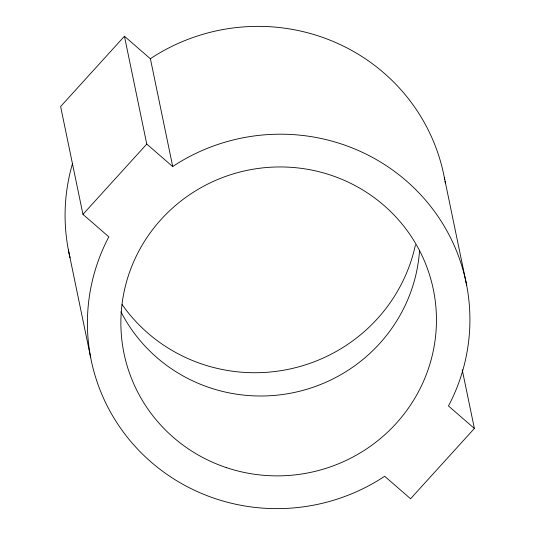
<?xml version="1.0" encoding="UTF-8"?>
<svg xmlns="http://www.w3.org/2000/svg" width="535" height="535" viewBox="0 0 535 535"><rect width="100%" height="100%" fill="white"/><g stroke="black" fill="none" stroke-linecap="round" stroke-linejoin="round"><path stroke-width="0.8" d="M474.378 428.461L448.41 405.918L449.286 404.46A191.436 187.043 -11.7 0 0 406.292 180.83A191.436 187.043 -11.7 0 0 174.109 165.589L172.738 166.612L150.409 58.79L124.441 36.246L60.622 106.539L82.952 214.361L108.919 236.905L108.043 238.363A191.436 187.043 -11.7 0 0 151.03 461.993A191.436 187.043 -11.7 0 0 383.22 477.233L384.591 476.21L410.559 498.754L474.378 428.461L462.2 369.652M82.952 214.361L146.764 144.069L124.441 36.246M150.409 58.79L151.779 57.767A191.436 187.043 -11.7 0 1 444.745 179.733M146.764 144.069L172.738 166.612M444.304 177.332L466.634 285.148M68.366 249.852L90.696 357.668M419.567 250.26A157.932 154.307 -11.7 0 1 293.28 392.677A157.932 154.307 -11.7 0 1 120.963 311.825M415.434 244.863A162.72 158.982 -11.7 0 1 288.017 369.384A162.72 158.982 -11.7 0 1 122.1 304.562M445.026 181.338A191.436 187.043 -11.7 0 1 445.294 182.95M70.085 257.823A191.436 187.043 -11.7 0 1 72.593 163.295M226.352 467.603A157.932 154.307 -11.7 0 0 433.738 291.495A157.932 154.307 -11.7 0 0 175.901 205.132A157.932 154.307 -11.7 0 0 226.352 467.603"/></g></svg>
